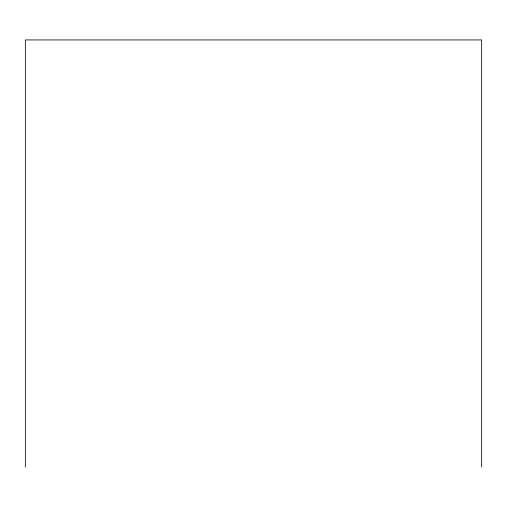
<?xml version="1.0" encoding="UTF-8"?>
<svg xmlns="http://www.w3.org/2000/svg" width="507" height="507" viewBox="0 0 507 507"><rect width="100%" height="100%" fill="white"/><g stroke="black" fill="none" stroke-linecap="round" stroke-linejoin="round"><path stroke-width="0.76" d="M481.65 467.067L481.65 39.933L25.35 39.933L25.35 467.067"/></g></svg>
